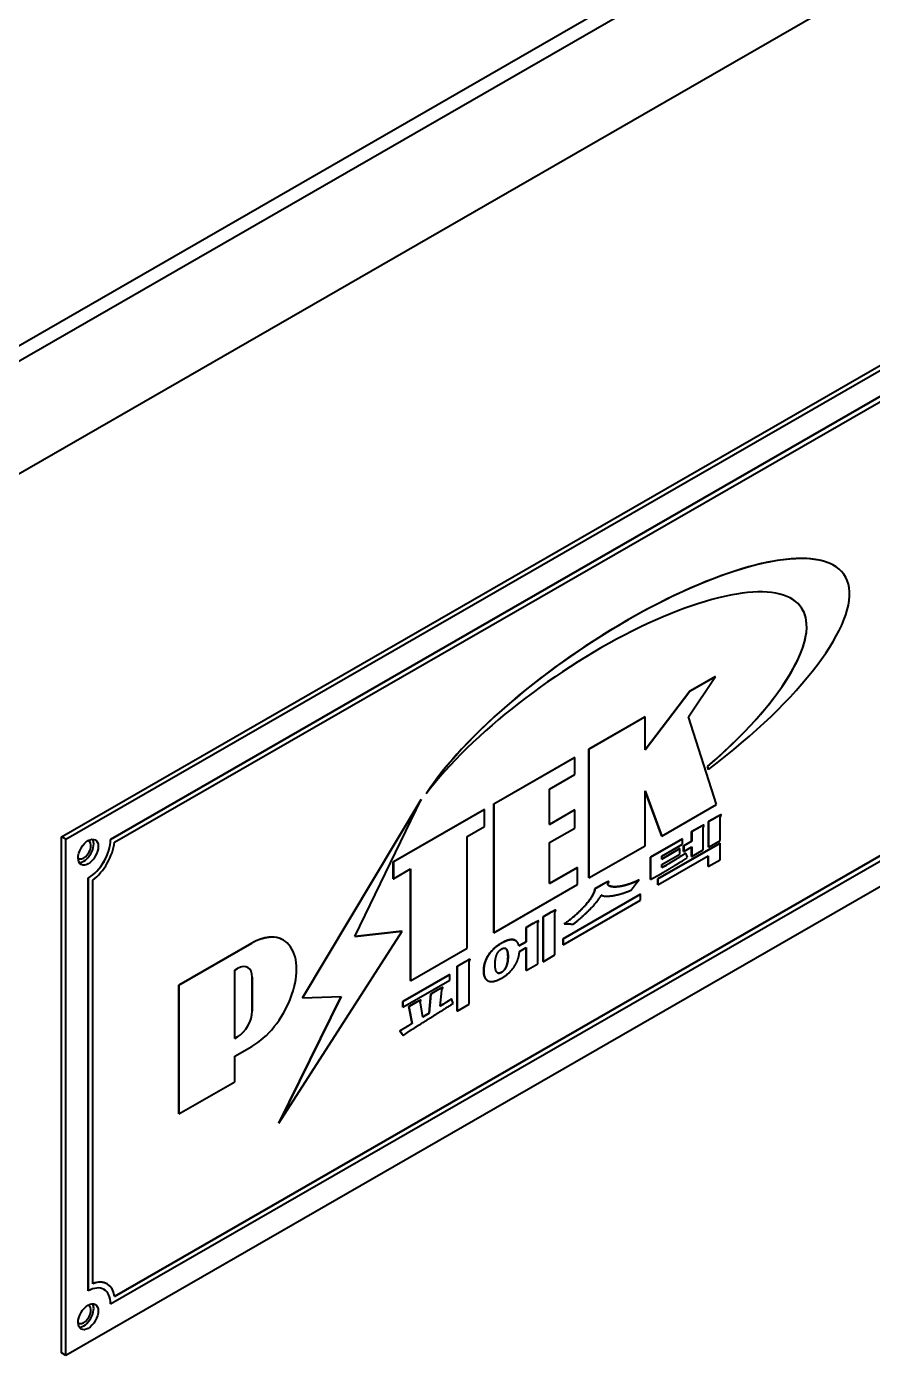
# Model space of a CAD drawing. Header units: inches. Extents: x 0 to 4752, y 0 to 3360.
# Drawn here: x 4207.3 to 4314.4, y 2621.4 to 2789.8 of the extents above; entities that cross this region are included whole.
import ezdxf

# ---------------------------------------------------------------- set-up
doc = ezdxf.new("R2010")
doc.units = ezdxf.units.IN
doc.header["$MEASUREMENT"] = 0
doc.layers.add('POWER SUPPLY CASE OUTLINE$0$가시적인 것(ISO)', color=3, linetype='Continuous', lineweight=40)
doc.layers.add('POWER SUPPLY CASE OUTLINE$0$가시적인 좁은 것(ISO)', color=3, linetype='Continuous', lineweight=35)

msp = doc.modelspace()

# ---------------------------------------------------------------- linework, layer by layer
at = {"layer": 'POWER SUPPLY CASE OUTLINE$0$가시적인 것(ISO)'}
for p, q in [((4098.558, 2687.31), (4466.254, 2899.052)), ((4100.255, 2686.333), (4467.951, 2898.074)), ((4480.396, 2890.908), (4112.7, 2679.166)), ((4211.695, 2687.121), (4381.401, 2784.848)), ((4212.261, 2686.795), (4381.966, 2784.522)), ((4217.918, 2686.782), (4376.31, 2777.994)), ((4376.315, 2777.991), (4217.923, 2686.779)), ((4218.442, 2686.423), (4375.797, 2777.038)), ((4309.553, 2721.49), (4309.559, 2721.486)), ((4218.441, 2628.874), (4375.791, 2719.486)), ((4375.797, 2719.483), (4218.442, 2628.868)), ((4381.966, 2719.118), (4212.261, 2621.391)), ((4217.923, 2627.916), (4376.315, 2719.127)), ((4291.139, 2702.307), (4294.545, 2707.43)), ((4291.293, 2705.564), (4294.539, 2707.433)), ((4294.545, 2707.43), (4291.299, 2705.561)), ((4294.539, 2707.433), (4294.545, 2707.43)), ((4285.626, 2698.119), (4291.293, 2705.564)), ((4291.299, 2705.561), (4285.626, 2698.108)), ((4291.293, 2705.564), (4291.299, 2705.561)), ((4278.525, 2698.211), (4285.621, 2702.297)), ((4285.626, 2702.294), (4278.53, 2698.208)), ((4285.621, 2702.297), (4285.626, 2702.294)), ((4285.626, 2698.108), (4285.626, 2702.294)), ((4294.681, 2691.194), (4291.139, 2702.307)), ((4278.525, 2681.896), (4278.525, 2698.211)), ((4278.525, 2698.211), (4278.53, 2698.208)), ((4278.53, 2698.208), (4278.53, 2681.893)), ((4266.46, 2691.264), (4276.712, 2697.167)), ((4276.717, 2697.164), (4266.466, 2691.26)), ((4276.712, 2697.167), (4276.717, 2697.164)), ((4276.717, 2695.002), (4276.717, 2697.164)), ((4293.673, 2695.655), (4293.556, 2696.023)), ((4293.556, 2696.023), (4293.562, 2696.019)), ((4293.562, 2696.019), (4293.679, 2695.652)), ((4273.52, 2693.16), (4276.717, 2695.002)), ((4293.673, 2695.655), (4293.679, 2695.652)), ((4257.886, 2692.546), (4257.892, 2692.543)), ((4273.52, 2688.674), (4273.52, 2693.16)), ((4285.626, 2692.912), (4287.748, 2687.201)), ((4285.626, 2685.979), (4285.626, 2692.912)), ((4287.742, 2687.204), (4285.626, 2692.9)), ((4242.241, 2666.698), (4257.257, 2691.821)), ((4257.263, 2691.818), (4242.246, 2666.695)), ((4248.873, 2674.462), (4257.263, 2691.818)), ((4257.257, 2691.821), (4257.263, 2691.818)), ((4266.46, 2674.949), (4266.46, 2691.264)), ((4266.46, 2691.264), (4266.466, 2691.26)), ((4266.466, 2691.26), (4266.466, 2674.946)), ((4287.748, 2687.201), (4294.681, 2691.194)), ((4253.743, 2683.94), (4265.27, 2690.578)), ((4265.276, 2690.575), (4253.749, 2683.937)), ((4265.27, 2690.578), (4265.276, 2690.575)), ((4265.276, 2688.413), (4265.276, 2690.575)), ((4273.52, 2688.68), (4276.712, 2690.519)), ((4276.717, 2690.515), (4273.52, 2688.674)), ((4276.712, 2690.519), (4276.717, 2690.515)), ((4276.717, 2688.219), (4276.717, 2690.515)), ((4293.664, 2689.032), (4294.595, 2689.568)), ((4294.601, 2689.565), (4293.67, 2689.028)), ((4295.153, 2686.63), (4295.153, 2689.469)), ((4295.229, 2689.898), (4295.235, 2689.894)), ((4295.253, 2689.895), (4295.259, 2689.892)), ((4263.1, 2687.16), (4265.276, 2688.413)), ((4273.52, 2686.378), (4276.717, 2688.219)), ((4291.536, 2687.765), (4292.385, 2688.254)), ((4291.536, 2686.564), (4291.536, 2687.765)), ((4291.536, 2687.765), (4291.542, 2687.762)), ((4292.391, 2688.251), (4291.542, 2687.762)), ((4291.542, 2687.762), (4291.542, 2686.561)), ((4293.005, 2685.446), (4293.005, 2688.202)), ((4293.04, 2688.589), (4293.046, 2688.586)), ((4293.079, 2688.589), (4293.085, 2688.585)), ((4293.664, 2685.779), (4293.664, 2689.032)), ((4293.664, 2689.032), (4293.67, 2689.028)), ((4293.67, 2689.028), (4293.67, 2685.776)), ((4212.261, 2686.795), (4211.695, 2687.121)), ((4211.695, 2621.717), (4211.695, 2687.121)), ((4212.261, 2621.391), (4212.261, 2686.795)), ((4217.918, 2686.782), (4217.923, 2686.779)), ((4263.1, 2673.007), (4263.1, 2687.16)), ((4273.52, 2681.17), (4273.52, 2686.378)), ((4278.53, 2681.893), (4285.626, 2685.979)), ((4286.329, 2684.518), (4290.38, 2686.851)), ((4290.386, 2686.847), (4286.334, 2684.514)), ((4287.26, 2681.765), (4295.148, 2686.308)), ((4295.153, 2686.305), (4287.265, 2681.762)), ((4287.742, 2687.204), (4287.748, 2687.201)), ((4287.767, 2684.653), (4290.386, 2686.161)), ((4290.38, 2686.851), (4290.386, 2686.847)), ((4290.386, 2686.161), (4290.386, 2686.847)), ((4290.523, 2685.981), (4291.536, 2686.564)), ((4290.523, 2685.242), (4290.523, 2685.981)), ((4290.523, 2685.981), (4290.529, 2685.978)), ((4291.542, 2686.561), (4290.529, 2685.978)), ((4290.529, 2685.978), (4290.529, 2685.238)), ((4290.529, 2685.238), (4291.542, 2685.822)), ((4291.536, 2686.564), (4291.542, 2686.561)), ((4291.536, 2684.607), (4291.536, 2685.818)), ((4291.542, 2685.822), (4291.542, 2684.603)), ((4293.664, 2685.779), (4293.67, 2685.776)), ((4293.67, 2685.776), (4295.153, 2686.63)), ((4295.148, 2686.308), (4295.153, 2686.305)), ((4295.153, 2684.205), (4295.153, 2686.305)), ((4286.329, 2681.685), (4286.329, 2684.518)), ((4286.329, 2684.518), (4286.334, 2684.514)), ((4286.334, 2684.514), (4286.334, 2681.681)), ((4287.265, 2681.023), (4293.639, 2684.693)), ((4287.767, 2684.293), (4290.053, 2685.609)), ((4290.058, 2685.606), (4287.767, 2684.286)), ((4287.767, 2683.6), (4290.058, 2684.92)), ((4287.767, 2684.286), (4287.767, 2684.653)), ((4290.053, 2685.609), (4290.058, 2685.606)), ((4290.058, 2684.92), (4290.058, 2685.606)), ((4290.523, 2685.242), (4290.529, 2685.238)), ((4290.789, 2685.04), (4290.795, 2685.037)), ((4291.02, 2684.51), (4290.795, 2685.037)), ((4291.536, 2684.607), (4291.542, 2684.603)), ((4291.542, 2684.603), (4293.005, 2685.446)), ((4293.633, 2683.336), (4293.633, 2684.69)), ((4293.639, 2684.693), (4293.639, 2683.333)), ((4293.639, 2683.333), (4295.153, 2684.205)), ((4253.743, 2681.778), (4253.743, 2683.94)), ((4253.743, 2683.94), (4253.749, 2683.937)), ((4253.749, 2683.937), (4253.749, 2681.775)), ((4253.749, 2681.775), (4255.925, 2683.028)), ((4255.919, 2668.879), (4255.919, 2683.025)), ((4255.925, 2683.028), (4255.925, 2668.876)), ((4273.52, 2681.176), (4277.086, 2683.23)), ((4277.091, 2683.227), (4273.52, 2681.17)), ((4277.086, 2683.23), (4277.091, 2683.227)), ((4277.091, 2681.064), (4277.091, 2683.227)), ((4286.334, 2681.681), (4287.634, 2682.43)), ((4287.767, 2683.198), (4287.767, 2683.6)), ((4287.767, 2683.205), (4288.334, 2683.531)), ((4288.34, 2683.528), (4287.767, 2683.198)), ((4293.633, 2683.336), (4293.639, 2683.333)), ((4215.089, 2629.56), (4215.089, 2681.883)), ((4215.089, 2681.883), (4215.095, 2681.88)), ((4215.095, 2681.88), (4215.095, 2629.557)), ((4215.661, 2630.482), (4215.661, 2681.607)), ((4253.743, 2681.778), (4253.749, 2681.775)), ((4266.466, 2674.946), (4277.091, 2681.064)), ((4278.525, 2681.896), (4278.53, 2681.893)), ((4279.269, 2680.512), (4280.354, 2681.136)), ((4280.36, 2681.133), (4279.275, 2680.508)), ((4281.016, 2681.424), (4281.022, 2681.421)), ((4284.896, 2681.652), (4284.902, 2681.649)), ((4286.329, 2681.685), (4286.334, 2681.681)), ((4287.26, 2681.026), (4287.26, 2681.765)), ((4287.26, 2681.765), (4287.265, 2681.762)), ((4287.26, 2681.026), (4287.265, 2681.023)), ((4287.265, 2681.762), (4287.265, 2681.023)), ((4275.239, 2674.169), (4285.06, 2679.825)), ((4285.066, 2679.821), (4275.244, 2674.165)), ((4275.244, 2673.426), (4285.066, 2679.082)), ((4279.269, 2680.512), (4279.275, 2680.508)), ((4280.126, 2679.711), (4280.132, 2679.708)), ((4285.06, 2679.825), (4285.066, 2679.821)), ((4285.066, 2679.082), (4285.066, 2679.821)), ((4272.712, 2676.966), (4273.643, 2677.502)), ((4273.648, 2677.499), (4272.717, 2676.963)), ((4274.201, 2672.139), (4274.201, 2677.403)), ((4274.277, 2677.832), (4274.283, 2677.829)), ((4274.301, 2677.829), (4274.307, 2677.826)), ((4270.584, 2675.622), (4271.422, 2676.105)), ((4270.584, 2673.818), (4270.584, 2675.622)), ((4270.584, 2675.622), (4270.589, 2675.619)), ((4271.428, 2676.102), (4270.589, 2675.619)), ((4270.589, 2675.619), (4270.589, 2673.815)), ((4272.042, 2670.991), (4272.042, 2676.101)), ((4272.087, 2676.447), (4272.093, 2676.444)), ((4272.119, 2676.445), (4272.125, 2676.442)), ((4272.712, 2671.288), (4272.712, 2676.966)), ((4272.712, 2676.966), (4272.717, 2676.963)), ((4272.717, 2676.963), (4272.717, 2671.285)), ((4275.392, 2676.073), (4275.398, 2676.069)), ((4239.245, 2650.824), (4254.874, 2675.162)), ((4239.815, 2674.014), (4239.82, 2674.011)), ((4254.874, 2675.162), (4248.873, 2674.462)), ((4248.875, 2674.466), (4254.868, 2675.165)), ((4254.868, 2675.165), (4254.874, 2675.162)), ((4266.46, 2674.949), (4266.466, 2674.946)), ((4269.199, 2673.978), (4269.205, 2673.975)), ((4275.239, 2673.429), (4275.239, 2674.169)), ((4275.239, 2674.169), (4275.244, 2674.165)), ((4275.244, 2674.165), (4275.244, 2673.426)), ((4226.587, 2668.302), (4235.825, 2673.622)), ((4235.831, 2673.619), (4226.592, 2668.299)), ((4255.925, 2668.876), (4263.1, 2673.007)), ((4268.046, 2672.878), (4268.052, 2672.874)), ((4269.647, 2673.279), (4270.584, 2673.818)), ((4270.589, 2673.815), (4269.648, 2673.273)), ((4269.72, 2672.587), (4270.589, 2673.088)), ((4270.584, 2673.818), (4270.589, 2673.815)), ((4270.584, 2670.157), (4270.584, 2673.084)), ((4270.589, 2673.088), (4270.589, 2670.154)), ((4275.239, 2673.429), (4275.244, 2673.426)), ((4261.826, 2670.697), (4262.737, 2671.222)), ((4261.826, 2665.02), (4261.826, 2670.697)), ((4261.826, 2670.697), (4261.832, 2670.694)), ((4262.742, 2671.218), (4261.832, 2670.694)), ((4261.832, 2670.694), (4261.832, 2665.016)), ((4263.346, 2665.888), (4263.346, 2671.17)), ((4263.412, 2671.581), (4263.417, 2671.578)), ((4263.445, 2671.581), (4263.451, 2671.578)), ((4268.046, 2670.66), (4268.052, 2670.657)), ((4270.589, 2670.154), (4272.042, 2670.991)), ((4272.712, 2671.288), (4272.717, 2671.285)), ((4272.717, 2671.285), (4274.201, 2672.139)), ((4233.648, 2670.199), (4234.005, 2670.405)), ((4233.648, 2661.551), (4233.648, 2670.199)), ((4235.869, 2664.999), (4235.869, 2669.323)), ((4235.875, 2669.32), (4235.875, 2664.995)), ((4254.941, 2666.247), (4260.885, 2669.67)), ((4260.89, 2669.667), (4254.946, 2666.244)), ((4254.946, 2665.523), (4260.89, 2668.946)), ((4255.919, 2668.879), (4255.925, 2668.876)), ((4260.885, 2669.67), (4260.89, 2669.667)), ((4260.89, 2668.946), (4260.89, 2669.667)), ((4265.692, 2668.882), (4265.698, 2668.878)), ((4270.584, 2670.157), (4270.589, 2670.154)), ((4226.587, 2651.987), (4226.587, 2668.302)), ((4226.587, 2668.302), (4226.592, 2668.299)), ((4226.592, 2668.299), (4226.592, 2651.984)), ((4258.266, 2664.767), (4258.481, 2667.192)), ((4258.486, 2667.188), (4258.271, 2664.764)), ((4258.481, 2667.192), (4259.371, 2667.704)), ((4258.481, 2667.192), (4258.486, 2667.188)), ((4259.376, 2667.701), (4258.486, 2667.188)), ((4259.693, 2665.66), (4259.888, 2667.682)), ((4259.964, 2668.005), (4259.97, 2668.001)), ((4259.989, 2668.004), (4259.995, 2668.001)), ((4239.24, 2650.827), (4247.13, 2666.89)), ((4247.138, 2666.89), (4239.245, 2650.824)), ((4242.241, 2666.698), (4242.246, 2666.695)), ((4242.246, 2666.695), (4247.138, 2666.89)), ((4254.941, 2665.526), (4254.941, 2666.247)), ((4254.941, 2666.247), (4254.946, 2666.244)), ((4254.941, 2665.526), (4254.946, 2665.523)), ((4254.946, 2666.244), (4254.946, 2665.523)), ((4255.708, 2665.595), (4256.67, 2666.149)), ((4256.127, 2663.459), (4255.708, 2665.595)), ((4255.708, 2665.595), (4255.714, 2665.592)), ((4256.675, 2666.146), (4255.714, 2665.592)), ((4255.714, 2665.592), (4256.133, 2663.456)), ((4257.463, 2664.257), (4257.177, 2666.062)), ((4257.181, 2666.414), (4257.187, 2666.411)), ((4257.206, 2666.412), (4257.212, 2666.408)), ((4260.103, 2665.919), (4259.693, 2665.66)), ((4259.694, 2665.667), (4260.097, 2665.922)), ((4261.12, 2666.571), (4261.126, 2666.567)), ((4261.33, 2665.999), (4261.126, 2666.567)), ((4261.832, 2665.016), (4263.346, 2665.888)), ((4257.462, 2664.263), (4257.785, 2664.473)), ((4257.791, 2664.469), (4257.463, 2664.257)), ((4257.785, 2664.473), (4258.266, 2664.767)), ((4257.785, 2664.473), (4257.791, 2664.469)), ((4258.271, 2664.764), (4257.791, 2664.469)), ((4258.266, 2664.767), (4258.271, 2664.764)), ((4261.826, 2665.02), (4261.832, 2665.016)), ((4254.859, 2662.084), (4254.583, 2662.534)), ((4254.583, 2662.534), (4254.588, 2662.531)), ((4254.588, 2662.531), (4254.865, 2662.081)), ((4256.127, 2663.459), (4256.133, 2663.456)), ((4233.648, 2661.557), (4233.999, 2661.76)), ((4234.005, 2661.756), (4233.648, 2661.551)), ((4233.648, 2659.29), (4235.831, 2660.547)), ((4254.859, 2662.084), (4254.865, 2662.081)), ((4254.947, 2661.995), (4254.953, 2661.992)), ((4233.648, 2656.047), (4233.648, 2659.29)), ((4226.592, 2651.984), (4233.648, 2656.047)), ((4226.587, 2651.987), (4226.592, 2651.984)), ((4239.24, 2650.827), (4239.245, 2650.824)), ((4217.485, 2630.45), (4217.49, 2630.446)), ((4215.089, 2629.56), (4215.095, 2629.557)), ((4217.918, 2627.919), (4217.923, 2627.916)), ((4212.261, 2621.391), (4211.695, 2621.717))]:
    msp.add_line(p, q, dxfattribs=at)
for centre, major_axis, ratio, start_param, end_param in [((4283.332, 2701.66), (27.529, 18.64), 0.327963, 0.1583568, 2.4775015), ((4283.338, 2701.656), (27.529, 18.64), 0.327963, 4.8693324, 8.7606868), ((4279.985, 2698.704), (25.455, 17.426), 0.3375041, 5.0317837, 8.6347339), ((4279.98, 2698.708), (25.455, 17.426), 0.3375041, 5.0317837, 6.4437041), ((4214.524, 2685.479), (0.647, 1.124), 0.5780931, 3.0447279, 6.38005), ((4214.524, 2685.479), (-0.898, -1.56), 0.5780931, 0.319049, 2.8225436), ((4215.089, 2685.153), (1.996, 3.466), 0.5780931, 3.9250575, 5.4958534), ((4215.095, 2685.15), (-1.996, -3.466), 0.5780931, 0.7834649, 2.3542608), ((4215.095, 2685.15), (2.395, 4.16), 0.5780931, 4.0925055, 5.3284054), ((4235.825, 2667.086), (3.989, 6.928), 0.5780931, 0, 0.7834645), ((4235.831, 2667.083), (3.989, 6.928), 0.5780931, 3.9250571, 7.0666498), ((4234.005, 2668.243), (1.32, 2.292), 0.5780931, 5.4958534, 7.0666498), ((4233.999, 2668.246), (1.32, 2.292), 0.5780931, 5.4958534, 6.2810505), ((4233.999, 2663.922), (1.32, 2.292), 0.5780931, 3.9250571, 5.4958534), ((4234.005, 2663.918), (-1.32, -2.292), 0.5780931, 0.7834645, 2.3542608), ((4215.095, 2626.287), (2.395, 4.16), 0.5780931, 5.6633015, 6.899202), ((4215.089, 2626.29), (2.395, 4.16), 0.5780931, 0, 0.6143262), ((4215.095, 2626.287), (1.996, 3.466), 0.5780931, 5.4958534, 7.0666502), ((4215.089, 2626.29), (1.996, 3.466), 0.5780931, 5.4958534, 6.2817738), ((4214.524, 2626.616), (0.647, 1.124), 0.5780931, 3.0447279, 6.38005), ((4214.524, 2626.616), (-0.898, -1.56), 0.5780931, 0.319049, 2.8225436)]:
    msp.add_ellipse(centre, major_axis=major_axis, ratio=ratio, start_param=start_param, end_param=end_param, dxfattribs=at)
for centre in [(4215.089, 2685.153), (4215.089, 2626.29)]:
    msp.add_ellipse(centre, major_axis=(0.898, 1.56), ratio=0.5780931, dxfattribs=at)
for points in [[(4294.595, 2689.568), (4295.117, 2689.868), (4295.229, 2689.898)], [(4295.235, 2689.894), (4295.123, 2689.865), (4294.601, 2689.565)], [(4295.153, 2689.469), (4295.153, 2689.534), (4295.174, 2689.611)], [(4295.174, 2689.611), (4295.194, 2689.664), (4295.235, 2689.752)], [(4295.229, 2689.898), (4295.245, 2689.9), (4295.253, 2689.895)], [(4295.235, 2689.752), (4295.307, 2689.906), (4295.235, 2689.894)], [(4292.385, 2688.254), (4292.928, 2688.566), (4293.04, 2688.589)], [(4293.046, 2688.586), (4292.933, 2688.563), (4292.391, 2688.251)], [(4293.005, 2688.202), (4293.005, 2688.261), (4293.025, 2688.338)], [(4293.025, 2688.338), (4293.035, 2688.373), (4293.066, 2688.456)], [(4293.04, 2688.589), (4293.066, 2688.596), (4293.079, 2688.589)], [(4293.066, 2688.456), (4293.138, 2688.61), (4293.046, 2688.586)], [(4288.334, 2683.531), (4288.958, 2683.891), (4289.521, 2684.238)], [(4289.526, 2684.235), (4288.964, 2683.888), (4288.34, 2683.528)], [(4289.311, 2683.425), (4290.304, 2684.026), (4291.02, 2684.51)], [(4289.521, 2684.238), (4290.145, 2684.622), (4290.789, 2685.04)], [(4290.795, 2685.037), (4290.15, 2684.618), (4289.526, 2684.235)], [(4287.634, 2682.43), (4288.544, 2682.954), (4289.311, 2683.425)], [(4280.354, 2681.136), (4280.865, 2681.431), (4280.988, 2681.43)], [(4280.994, 2681.427), (4280.871, 2681.427), (4280.36, 2681.133)], [(4280.902, 2681.12), (4281.117, 2681.427), (4280.994, 2681.427)], [(4281.178, 2680.865), (4280.902, 2680.96), (4280.902, 2681.12)], [(4280.988, 2681.43), (4281.005, 2681.43), (4281.016, 2681.424)], [(4281.04, 2680.926), (4281.095, 2680.895), (4281.172, 2680.868)], [(4281.172, 2680.868), (4281.469, 2680.761), (4281.97, 2680.784)], [(4281.976, 2680.78), (4281.475, 2680.758), (4281.178, 2680.865)], [(4281.97, 2680.784), (4282.543, 2680.818), (4283.229, 2681.006)], [(4283.234, 2681.002), (4282.549, 2680.815), (4281.976, 2680.78)], [(4283.229, 2681.006), (4284.027, 2681.234), (4284.896, 2681.652)], [(4284.902, 2681.649), (4284.032, 2681.231), (4283.234, 2681.002)], [(4283.92, 2680.368), (4284.155, 2680.705), (4284.401, 2681.029)], [(4284.401, 2681.029), (4284.677, 2681.395), (4284.902, 2681.649)], [(4278.113, 2678.497), (4279.269, 2679.832), (4279.269, 2680.512)], [(4279.275, 2680.508), (4279.275, 2679.828), (4278.119, 2678.494)], [(4278.682, 2677.955), (4279.797, 2679.094), (4280.094, 2679.732)], [(4280.126, 2679.711), (4280.109, 2679.721), (4280.093, 2679.731)], [(4280.094, 2679.732), (4280.462, 2679.477), (4281.587, 2679.657)], [(4281.587, 2679.657), (4282.723, 2679.85), (4283.92, 2680.368)], [(4273.643, 2677.502), (4274.164, 2677.802), (4274.277, 2677.832)], [(4274.283, 2677.829), (4274.17, 2677.799), (4273.648, 2677.499)], [(4274.201, 2677.403), (4274.201, 2677.468), (4274.221, 2677.545)], [(4274.221, 2677.545), (4274.242, 2677.598), (4274.283, 2677.687)], [(4274.277, 2677.832), (4274.292, 2677.834), (4274.301, 2677.829)], [(4274.283, 2677.687), (4274.354, 2677.84), (4274.283, 2677.829)], [(4275.392, 2676.073), (4276.947, 2677.152), (4278.113, 2678.497)], [(4278.119, 2678.494), (4276.953, 2677.148), (4275.398, 2676.069)], [(4276.492, 2676.02), (4277.608, 2676.863), (4278.682, 2677.955)], [(4271.422, 2676.105), (4271.965, 2676.418), (4272.087, 2676.447)], [(4272.093, 2676.444), (4271.97, 2676.414), (4271.428, 2676.102)], [(4272.042, 2676.101), (4272.042, 2676.148), (4272.062, 2676.213)], [(4272.062, 2676.213), (4272.073, 2676.243), (4272.103, 2676.313)], [(4272.087, 2676.447), (4272.108, 2676.451), (4272.119, 2676.445)], [(4272.103, 2676.313), (4272.175, 2676.461), (4272.093, 2676.444)], [(4275.398, 2676.069), (4275.694, 2676.092), (4275.981, 2676.074)], [(4275.981, 2676.074), (4276.267, 2676.062), (4276.492, 2676.02)], [(4267.463, 2673.654), (4268.384, 2674.184), (4268.957, 2674.07)], [(4268.963, 2674.067), (4268.39, 2674.181), (4267.469, 2673.65)], [(4268.957, 2674.07), (4269.09, 2674.041), (4269.199, 2673.978)], [(4269.648, 2673.273), (4269.505, 2673.948), (4268.963, 2674.067)], [(4265.755, 2672.055), (4266.358, 2673.017), (4267.463, 2673.654)], [(4267.469, 2673.65), (4266.364, 2673.014), (4265.76, 2672.051)], [(4266.845, 2672.179), (4267.06, 2672.67), (4267.459, 2672.899)], [(4267.459, 2672.899), (4267.847, 2673.123), (4268.052, 2672.874)], [(4268.046, 2672.878), (4268.001, 2672.933), (4267.947, 2672.964)], [(4268.271, 2671.913), (4268.271, 2672.635), (4268.046, 2672.878)], [(4268.052, 2672.874), (4268.277, 2672.631), (4268.277, 2671.91)], [(4269.106, 2670.725), (4269.668, 2671.593), (4269.72, 2672.587)], [(4262.737, 2671.222), (4263.299, 2671.546), (4263.412, 2671.581)], [(4263.417, 2671.578), (4263.305, 2671.542), (4262.742, 2671.218)], [(4263.346, 2671.17), (4263.346, 2671.241), (4263.377, 2671.329)], [(4263.377, 2671.329), (4263.387, 2671.371), (4263.428, 2671.459)], [(4263.412, 2671.581), (4263.435, 2671.587), (4263.445, 2671.581)], [(4263.428, 2671.459), (4263.499, 2671.601), (4263.417, 2671.578)], [(4265.192, 2670.14), (4265.192, 2671.139), (4265.755, 2672.055)], [(4265.76, 2672.051), (4265.198, 2671.136), (4265.198, 2670.137)], [(4266.64, 2670.967), (4266.64, 2671.689), (4266.845, 2672.179)], [(4266.845, 2669.961), (4266.64, 2670.222), (4266.64, 2670.967)], [(4267.453, 2669.945), (4267.842, 2670.169), (4268.046, 2670.66)], [(4268.052, 2670.657), (4267.847, 2670.166), (4267.459, 2669.942)], [(4267.469, 2669.209), (4268.512, 2669.81), (4269.106, 2670.725)], [(4268.046, 2670.66), (4268.271, 2671.174), (4268.271, 2671.913)], [(4268.277, 2671.91), (4268.277, 2671.171), (4268.052, 2670.657)], [(4265.692, 2668.882), (4265.192, 2669.17), (4265.192, 2670.14)], [(4265.198, 2670.137), (4265.198, 2669.107), (4265.76, 2668.846)], [(4265.76, 2668.846), (4266.364, 2668.573), (4267.469, 2669.209)], [(4267.459, 2669.942), (4267.06, 2669.712), (4266.845, 2669.961)], [(4266.942, 2669.878), (4267.142, 2669.766), (4267.453, 2669.945)], [(4259.371, 2667.704), (4259.862, 2667.987), (4259.964, 2668.005)], [(4259.97, 2668.001), (4259.867, 2667.984), (4259.376, 2667.701)], [(4259.888, 2667.682), (4259.888, 2667.723), (4259.908, 2667.777)], [(4259.908, 2667.777), (4259.929, 2667.812), (4259.959, 2667.877)], [(4259.959, 2667.877), (4260.041, 2668.019), (4259.97, 2668.001)], [(4259.964, 2668.005), (4259.981, 2668.009), (4259.989, 2668.004)], [(4256.67, 2666.149), (4257.089, 2666.39), (4257.181, 2666.414)], [(4257.187, 2666.411), (4257.095, 2666.387), (4256.675, 2666.146)], [(4257.177, 2666.062), (4257.156, 2666.115), (4257.166, 2666.186)], [(4257.166, 2666.186), (4257.177, 2666.227), (4257.207, 2666.31)], [(4257.181, 2666.414), (4257.197, 2666.417), (4257.206, 2666.412)], [(4257.207, 2666.31), (4257.248, 2666.422), (4257.187, 2666.411)], [(4258.445, 2664.178), (4259.816, 2665.039), (4261.33, 2665.999)], [(4260.097, 2665.922), (4260.476, 2666.158), (4260.649, 2666.27)], [(4260.655, 2666.267), (4260.481, 2666.155), (4260.103, 2665.919)], [(4260.649, 2666.27), (4260.946, 2666.459), (4261.12, 2666.571)], [(4261.126, 2666.567), (4260.952, 2666.455), (4260.655, 2666.267)], [(4255.959, 2662.616), (4257.013, 2663.276), (4258.445, 2664.178)], [(4254.583, 2662.534), (4254.9, 2662.717), (4255.34, 2662.982)], [(4255.345, 2662.979), (4254.905, 2662.713), (4254.588, 2662.531)], [(4255.253, 2662.133), (4255.417, 2662.257), (4255.53, 2662.339)], [(4255.34, 2662.982), (4255.636, 2663.164), (4256.127, 2663.459)], [(4256.133, 2663.456), (4255.642, 2663.161), (4255.345, 2662.979)], [(4255.53, 2662.339), (4255.734, 2662.481), (4255.959, 2662.616)], [(4254.947, 2661.995), (4254.906, 2662.018), (4254.859, 2662.084)], [(4254.865, 2662.081), (4254.946, 2661.968), (4255.008, 2661.98)], [(4255.008, 2661.98), (4255.069, 2661.991), (4255.253, 2662.133)]]:
    msp.add_open_spline(points, degree=2, dxfattribs=at)
at = {"layer": 'POWER SUPPLY CASE OUTLINE$0$가시적인 좁은 것(ISO)'}
for p, q in [((4294.595, 2689.568), (4294.601, 2689.565)), ((4292.385, 2688.254), (4292.391, 2688.251)), ((4289.521, 2684.238), (4289.526, 2684.235)), ((4288.334, 2683.531), (4288.34, 2683.528)), ((4280.354, 2681.136), (4280.36, 2681.133)), ((4280.988, 2681.43), (4280.994, 2681.427)), ((4281.172, 2680.868), (4281.178, 2680.865)), ((4281.97, 2680.784), (4281.976, 2680.78)), ((4283.229, 2681.006), (4283.234, 2681.002)), ((4273.643, 2677.502), (4273.648, 2677.499)), ((4278.113, 2678.497), (4278.119, 2678.494)), ((4271.422, 2676.105), (4271.428, 2676.102)), ((4268.957, 2674.07), (4268.963, 2674.067)), ((4235.825, 2673.622), (4235.831, 2673.619)), ((4267.463, 2673.654), (4267.469, 2673.65)), ((4262.737, 2671.222), (4262.742, 2671.218)), ((4265.755, 2672.055), (4265.76, 2672.051)), ((4268.271, 2671.913), (4268.277, 2671.91)), ((4235.869, 2669.323), (4235.875, 2669.32)), ((4265.192, 2670.14), (4265.198, 2670.137)), ((4267.453, 2669.945), (4267.459, 2669.942)), ((4259.371, 2667.704), (4259.376, 2667.701)), ((4256.67, 2666.149), (4256.675, 2666.146)), ((4260.097, 2665.922), (4260.103, 2665.919)), ((4260.649, 2666.27), (4260.655, 2666.267)), ((4235.869, 2664.999), (4235.875, 2664.995)), ((4255.34, 2662.982), (4255.345, 2662.979)), ((4233.999, 2661.76), (4234.005, 2661.756))]:
    msp.add_line(p, q, dxfattribs=at)

doc.saveas('drawing.dxf')
